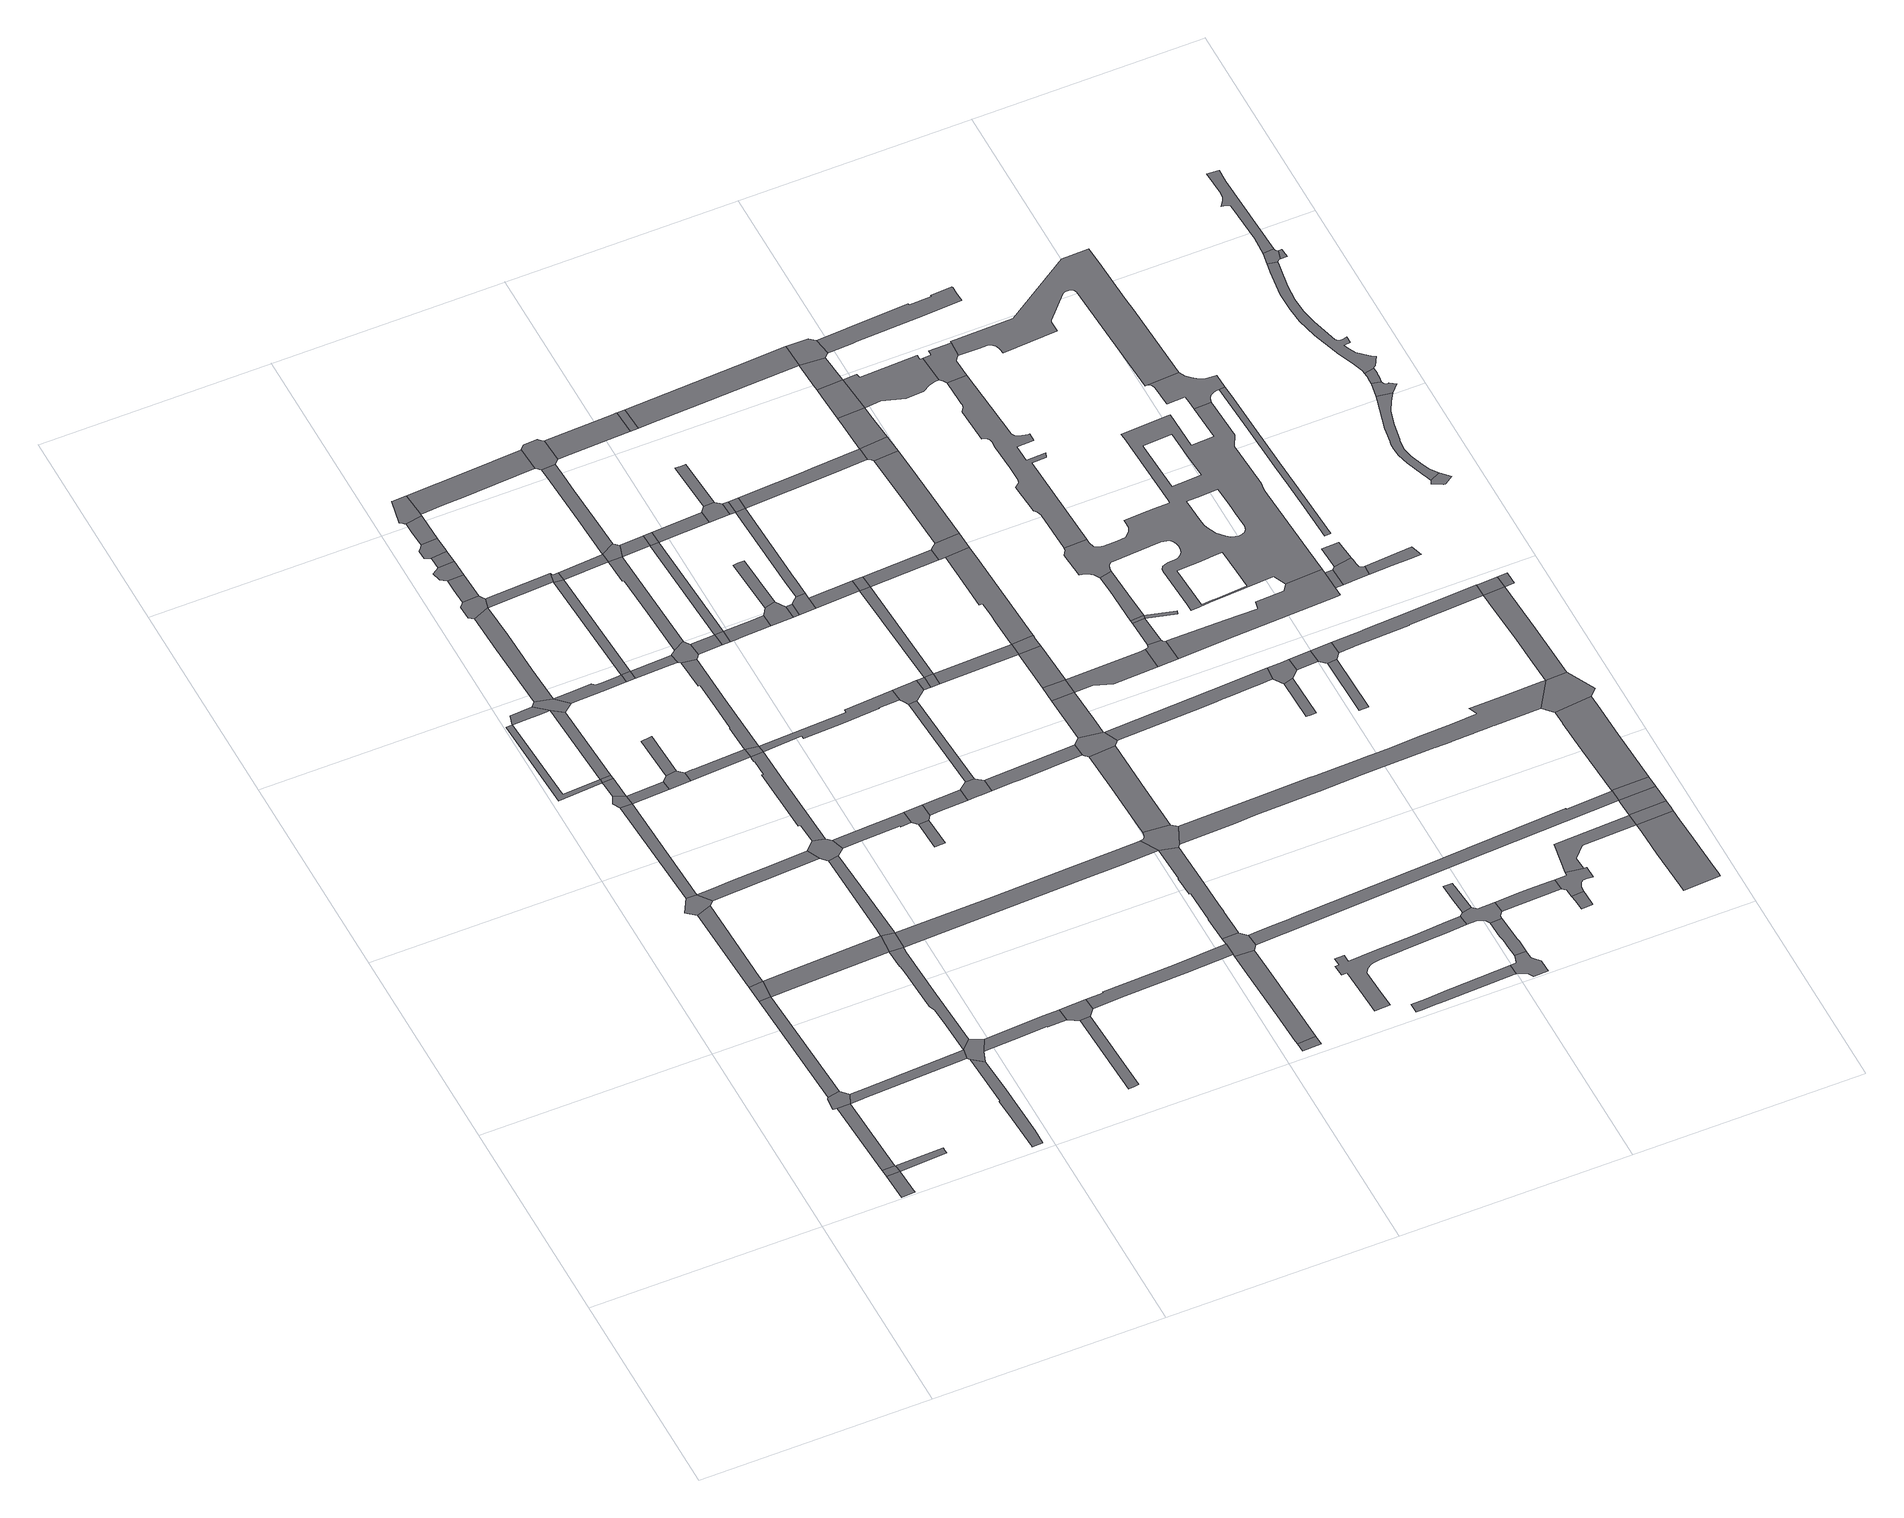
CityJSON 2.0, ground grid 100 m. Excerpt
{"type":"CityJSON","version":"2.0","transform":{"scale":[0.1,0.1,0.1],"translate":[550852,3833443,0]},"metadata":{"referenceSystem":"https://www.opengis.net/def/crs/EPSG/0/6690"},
"CityObjects":{
"road1":{"type":"Road","attributes":{"RoadStructureAttribute.sectionType":"1"},"geometry":[{"type":"MultiSurface","lod":"1","boundaries":[[[0,1,2,3,4,5]]]}]},
"road2":{"type":"Road","geometry":[{"type":"MultiSurface","lod":"1","boundaries":[[[6,7,8,3,2]]]}]},
"road3":{"type":"Road","attributes":{"RoadStructureAttribute.sectionType":"1"},"geometry":[{"type":"MultiSurface","lod":"1","boundaries":[[[9,8,7,10]]]}]},
"road4":{"type":"Road","geometry":[{"type":"MultiSurface","lod":"1","boundaries":[[[11,12,13,14,15,16,9,10,17]]]}]},
"road5":{"type":"Road","geometry":[{"type":"MultiSurface","lod":"1","boundaries":[[[18,19,20,6,2]]]}]},
"road6":{"type":"Road","attributes":{"RoadStructureAttribute.sectionType":"1"},"geometry":[{"type":"MultiSurface","lod":"1","boundaries":[[[21,22,23,13,12]]]}]},
"road7":{"type":"Road","geometry":[{"type":"MultiSurface","lod":"1","boundaries":[[[24,25,22,21]]]}]},
"road8":{"type":"Road","attributes":{"RoadStructureAttribute.sectionType":"1"},"geometry":[{"type":"MultiSurface","lod":"1","boundaries":[[[26,27,28,29,25,24]]]}]},
"road9":{"type":"Road","geometry":[{"type":"MultiSurface","lod":"1","boundaries":[[[30,31,28,27,32,33,34,35]]]}]},
"road10":{"type":"Road","attributes":{"RoadStructureAttribute.sectionType":"1"},"geometry":[{"type":"MultiSurface","lod":"1","boundaries":[[[36,37,17,10,38,39,40,41]]]}]},
"road11":{"type":"Road","attributes":{"RoadStructureAttribute.sectionType":"1"},"geometry":[{"type":"MultiSurface","lod":"1","boundaries":[[[42,30,35,43]]]}]},
"road12":{"type":"Road","attributes":{"RoadStructureAttribute.sectionType":"1"},"geometry":[{"type":"MultiSurface","lod":"1","boundaries":[[[44,45,46,47,48,49,50]]]}]},
"road13":{"type":"Road","geometry":[{"type":"MultiSurface","lod":"1","boundaries":[[[51,52,53,42,43,54]]]}]},
"road14":{"type":"Road","attributes":{"RoadStructureAttribute.sectionType":"1"},"geometry":[{"type":"MultiSurface","lod":"1","boundaries":[[[55,56,24,21,57,58,59,60]]]}]},
"road15":{"type":"Road","attributes":{"RoadStructureAttribute.sectionType":"1"},"geometry":[{"type":"MultiSurface","lod":"1","boundaries":[[[61,47,62,51,54]]]}]},
"road16":{"type":"Road","geometry":[{"type":"MultiSurface","lod":"1","boundaries":[[[63,48,47,61]]]}]},
"road17":{"type":"Road","attributes":{"RoadStructureAttribute.sectionType":"1"},"geometry":[{"type":"MultiSurface","lod":"1","boundaries":[[[64,65,50,66,67,68,69,70]]]}]},
"road18":{"type":"Road","attributes":{"RoadStructureAttribute.sectionType":"1"},"geometry":[{"type":"MultiSurface","lod":"1","boundaries":[[[71,72,73,74,75,76,77,78,79,80,81,82,83,84,85]]]}]},
"road19":{"type":"Road","attributes":{"RoadStructureAttribute.sectionType":"1"},"geometry":[{"type":"MultiSurface","lod":"1","boundaries":[[[70,48,63,86]]]}]},
"road20":{"type":"Road","attributes":{"RoadStructureAttribute.sectionType":"1"},"geometry":[{"type":"MultiSurface","lod":"1","boundaries":[[[87,54,43,88]]]}]},
"road21":{"type":"Road","attributes":{"RoadStructureAttribute.sectionType":"1"},"geometry":[{"type":"MultiSurface","lod":"1","boundaries":[[[89,90,91,92,93,35,34,94,95]]]}]},
"road22":{"type":"Road","geometry":[{"type":"MultiSurface","lod":"1","boundaries":[[[96,64,70,86,97,98]]]}]},
"road23":{"type":"Road","geometry":[{"type":"MultiSurface","lod":"1","boundaries":[[[99,36,41,71,85,100,101]]]}]},
"road24":{"type":"Road","attributes":{"RoadStructureAttribute.sectionType":"1"},"geometry":[{"type":"MultiSurface","lod":"1","boundaries":[[[102,103,104,105,106,96,98]]]}]},
"road25":{"type":"Road","attributes":{"RoadStructureAttribute.sectionType":"1"},"geometry":[{"type":"MultiSurface","lod":"1","boundaries":[[[60,107,108,109,110,111,112,113,114,36,99,115,116,117,118,119,120]]]}]},
"road26":{"type":"Road","geometry":[{"type":"MultiSurface","lod":"1","boundaries":[[[121,122,87,88,123,124]]]}]},
"road27":{"type":"Road","geometry":[{"type":"MultiSurface","lod":"1","boundaries":[[[125,126,127,128,129,130,131,105,104,132]]]}]},
"road28":{"type":"Road","geometry":[{"type":"MultiSurface","lod":"1","boundaries":[[[133,134,122,121]]]}]},
"road29":{"type":"Road","geometry":[{"type":"MultiSurface","lod":"1","boundaries":[[[55,60,120,135]]]}]},
"road30":{"type":"Road","attributes":{"RoadStructureAttribute.sectionType":"1"},"geometry":[{"type":"MultiSurface","lod":"1","boundaries":[[[136,137,138,127,126]]]}]},
"road31":{"type":"Road","attributes":{"RoadStructureAttribute.sectionType":"1"},"geometry":[{"type":"MultiSurface","lod":"1","boundaries":[[[139,140,141,142,143,144,98,97,145,146,147,148]]]}]},
"road32":{"type":"Road","geometry":[{"type":"MultiSurface","lod":"1","boundaries":[[[149,150,151,152,137,136]]]}]},
"road33":{"type":"Road","attributes":{"RoadStructureAttribute.sectionType":"1"},"geometry":[{"type":"MultiSurface","lod":"1","boundaries":[[[153,154,155,150,149]]]}]},
"road34":{"type":"Road","geometry":[{"type":"MultiSurface","lod":"1","boundaries":[[[156,157,158,159,160,161,162,163,154,153]]]}]},
"road35":{"type":"Road","attributes":{"RoadStructureAttribute.sectionType":"1"},"geometry":[{"type":"MultiSurface","lod":"1","boundaries":[[[164,165,101,100,166,167,168,169]]]}]},
"road36":{"type":"Road","attributes":{"RoadStructureAttribute.sectionType":"1"},"geometry":[{"type":"MultiSurface","lod":"1","boundaries":[[[170,171,172,173,174,55,135]]]}]},
"road37":{"type":"Road","attributes":{"RoadStructureAttribute.sectionType":"1"},"geometry":[{"type":"MultiSurface","lod":"1","boundaries":[[[175,176,177,178,159,158]]]}]},
"road38":{"type":"Road","geometry":[{"type":"MultiSurface","lod":"1","boundaries":[[[179,180,181,182,183,184,177,176,185,186]]]}]},
"road39":{"type":"Road","attributes":{"RoadStructureAttribute.sectionType":"1"},"geometry":[{"type":"MultiSurface","lod":"1","boundaries":[[[187,188,189,124,123,190]]]}]},
"road40":{"type":"Road","geometry":[{"type":"MultiSurface","lod":"1","boundaries":[[[191,89,95,173,172,192,193,194]]]}]},
"road41":{"type":"Road","attributes":{"RoadStructureAttribute.sectionType":"1"},"geometry":[{"type":"MultiSurface","lod":"1","boundaries":[[[195,132,104,196]]]}]},
"road42":{"type":"Road","geometry":[{"type":"MultiSurface","lod":"1","boundaries":[[[197,148,147,198]]]}]},
"road43":{"type":"Road","attributes":{"RoadStructureAttribute.sectionType":"1"},"geometry":[{"type":"MultiSurface","lod":"1","boundaries":[[[199,200,190,201,202,203,204,205,206,207,191,194]]]}]},
"road44":{"type":"Road","attributes":{"RoadStructureAttribute.sectionType":"1"},"geometry":[{"type":"MultiSurface","lod":"1","boundaries":[[[208,148,197,209]]]}]},
"road45":{"type":"Road","attributes":{"RoadStructureAttribute.sectionType":"1"},"geometry":[{"type":"MultiSurface","lod":"1","boundaries":[[[210,211,212,213,214,215]]]}]},
"road46":{"type":"Road","geometry":[{"type":"MultiSurface","lod":"1","boundaries":[[[187,190,200,216]]]}]},
"road47":{"type":"Road","attributes":{"RoadStructureAttribute.sectionType":"1"},"geometry":[{"type":"MultiSurface","lod":"1","boundaries":[[[217,197,198,218,219,220]]]}]},
"road48":{"type":"Road","geometry":[{"type":"MultiSurface","lod":"1","boundaries":[[[221,222,164,169,223,224,215,214,225]]]}]},
"road49":{"type":"Road","geometry":[{"type":"MultiSurface","lod":"1","boundaries":[[[226,195,196,208,209,227]]]}]},
"road50":{"type":"Road","attributes":{"RoadStructureAttribute.sectionType":"1"},"geometry":[{"type":"MultiSurface","lod":"1","boundaries":[[[228,229,230,193,192,231,232,233,234]]]}]},
"road51":{"type":"Road","attributes":{"RoadStructureAttribute.sectionType":"1"},"geometry":[{"type":"MultiSurface","lod":"1","boundaries":[[[235,236,237,238,239,240,187,216,241,242]]]}]},
"road52":{"type":"Road","attributes":{"RoadStructureAttribute.sectionType":"1"},"geometry":[{"type":"MultiSurface","lod":"1","boundaries":[[[243,244,245,246,179,186,247,248,249,250,251]]]}]},
"road53":{"type":"Road","geometry":[{"type":"MultiSurface","lod":"1","boundaries":[[[252,253,254,217,220,235,242,255,256,257,258]]]}]},
"road54":{"type":"Road","attributes":{"RoadStructureAttribute.sectionType":"1"},"geometry":[{"type":"MultiSurface","lod":"1","boundaries":[[[259,227,209,260]]]}]},
"road55":{"type":"Road","attributes":{"RoadStructureAttribute.sectionType":"1"},"geometry":[{"type":"MultiSurface","lod":"1","boundaries":[[[260,261,262,263,264,254,253,265,266,267]]]}]},
"road56":{"type":"Road","geometry":[{"type":"MultiSurface","lod":"1","boundaries":[[[268,269,270,271]]]}]},
"road57":{"type":"Road","attributes":{"RoadStructureAttribute.sectionType":"1"},"geometry":[{"type":"MultiSurface","lod":"1","boundaries":[[[272,273,258,257,274]]]}]},
"road58":{"type":"Road","geometry":[{"type":"MultiSurface","lod":"1","boundaries":[[[275,276,228,234,271,270,277]]]}]},
"road59":{"type":"Road","geometry":[{"type":"MultiSurface","lod":"1","boundaries":[[[278,259,260,267,279]]]}]},
"road60":{"type":"Road","attributes":{"RoadStructureAttribute.sectionType":"1"},"geometry":[{"type":"MultiSurface","lod":"1","boundaries":[[[280,281,282,283,284,135,120,285,286,287]]]}]},
"road61":{"type":"Road","geometry":[{"type":"MultiSurface","lod":"1","boundaries":[[[288,272,274,289]]]}]},
"road62":{"type":"Road","attributes":{"RoadStructureAttribute.sectionType":"1"},"geometry":[{"type":"MultiSurface","lod":"1","boundaries":[[[290,291,292,293,216,200,294,295,296,297,298,299,300,301]]]}]},
"road63":{"type":"Road","attributes":{"RoadStructureAttribute.sectionType":"1"},"geometry":[{"type":"MultiSurface","lod":"1","boundaries":[[[302,303,304,305,306,307,308,259,278]]]}]},
"road64":{"type":"Road","attributes":{"RoadStructureAttribute.sectionType":"1"},"geometry":[{"type":"MultiSurface","lod":"1","boundaries":[[[309,279,267,310,311]]]}]},
"road65":{"type":"Road","attributes":{"RoadStructureAttribute.sectionType":"1"},"geometry":[{"type":"MultiSurface","lod":"1","boundaries":[[[312,275,277,313,314]]]}]},
"road66":{"type":"Road","attributes":{"RoadStructureAttribute.sectionType":"1"},"geometry":[{"type":"MultiSurface","lod":"1","boundaries":[[[315,311,272,288]]]}]},
"road67":{"type":"Road","attributes":{"RoadStructureAttribute.sectionType":"1"},"geometry":[{"type":"MultiSurface","lod":"1","boundaries":[[[316,317,318,319,221,225,320,321,322]]]}]},
"road68":{"type":"Road","attributes":{"RoadStructureAttribute.sectionType":"1"},"geometry":[{"type":"MultiSurface","lod":"1","boundaries":[[[323,324,325,326,288,289,327,328,329,330]]]}]},
"road69":{"type":"Road","geometry":[{"type":"MultiSurface","lod":"1","boundaries":[[[331,332,333,334,243,251,335,306,305,336,337,338]]]}]},
"road70":{"type":"Road","geometry":[{"type":"MultiSurface","lod":"1","boundaries":[[[339,309,311,315]]]}]},
"road71":{"type":"Road","geometry":[{"type":"MultiSurface","lod":"1","boundaries":[[[340,341,342,312,314,343,344,345,346,347,348]]]}]},
"road72":{"type":"Road","geometry":[{"type":"MultiSurface","lod":"1","boundaries":[[[349,350,351,352,323,330,353,354]]]}]},
"road73":{"type":"Road","attributes":{"RoadStructureAttribute.sectionType":"1"},"geometry":[{"type":"MultiSurface","lod":"1","boundaries":[[[355,356,339,315,357]]]}]},
"road74":{"type":"Road","geometry":[{"type":"MultiSurface","lod":"1","boundaries":[[[358,359,360,361]]]}]},
"road75":{"type":"Road","attributes":{"RoadStructureAttribute.sectionType":"1"},"geometry":[{"type":"MultiSurface","lod":"1","boundaries":[[[362,363,340,348]]]}]},
"road76":{"type":"Road","attributes":{"RoadStructureAttribute.sectionType":"1"},"geometry":[{"type":"MultiSurface","lod":"1","boundaries":[[[364,365,366,350,349]]]}]},
"road77":{"type":"Road","attributes":{"RoadStructureAttribute.sectionType":"1"},"geometry":[{"type":"MultiSurface","lod":"1","boundaries":[[[367,354,353,368]]]}]},
"road78":{"type":"Road","attributes":{"RoadStructureAttribute.sectionType":"1"},"geometry":[{"type":"MultiSurface","lod":"1","boundaries":[[[369,370,371,338,337,372,373,374]]]}]},
"road79":{"type":"Road","attributes":{"RoadStructureAttribute.sectionType":"1"},"geometry":[{"type":"MultiSurface","lod":"1","boundaries":[[[375,376,377,378,359,358,379,380,381]]]}]},
"road80":{"type":"Road","geometry":[{"type":"MultiSurface","lod":"1","boundaries":[[[382,383,384,290,301,385,363,362,386,387,388]]]}]},
"road81":{"type":"Road","geometry":[{"type":"MultiSurface","lod":"1","boundaries":[[[389,390,391,392,367,368,393,394]]]}]},
"road82":{"type":"Road","attributes":{"RoadStructureAttribute.sectionType":"1"},"geometry":[{"type":"MultiSurface","lod":"1","boundaries":[[[395,396,382,388,397]]]}]},
"road83":{"type":"Road","geometry":[{"type":"MultiSurface","lod":"1","boundaries":[[[398,399,316,322,375,381,400,401]]]}]},
"road84":{"type":"Road","geometry":[{"type":"MultiSurface","lod":"1","boundaries":[[[402,403,355,357,404,405]]]}]},
"road85":{"type":"Road","attributes":{"RoadStructureAttribute.sectionType":"1"},"geometry":[{"type":"MultiSurface","lod":"1","boundaries":[[[406,407,408,409,410,391,390]]]}]},
"road86":{"type":"Road","attributes":{"RoadStructureAttribute.sectionType":"1"},"geometry":[{"type":"MultiSurface","lod":"1","boundaries":[[[411,346,345,412,413,414]]]}]},
"road87":{"type":"Road","geometry":[{"type":"MultiSurface","lod":"1","boundaries":[[[415,395,397,416]]]}]},
"road88":{"type":"Road","attributes":{"RoadStructureAttribute.sectionType":"1"},"geometry":[{"type":"MultiSurface","lod":"1","boundaries":[[[417,418,419,420,403,402]]]}]},
"road89":{"type":"Road","attributes":{"RoadStructureAttribute.sectionType":"1"},"geometry":[{"type":"MultiSurface","lod":"1","boundaries":[[[421,422,394,393,423,424]]]}]},
"road90":{"type":"Road","attributes":{"RoadStructureAttribute.sectionType":"1"},"geometry":[{"type":"MultiSurface","lod":"1","boundaries":[[[425,405,404,409]]]}]},
"road91":{"type":"Road","attributes":{"RoadStructureAttribute.sectionType":"1"},"geometry":[{"type":"MultiSurface","lod":"1","boundaries":[[[287,426,427,428,429,430,431,399,398,432,433,434,435,436,437]]]}]},
"road92":{"type":"Road","geometry":[{"type":"MultiSurface","lod":"1","boundaries":[[[438,369,374,439]]]}]},
"road93":{"type":"Road","geometry":[{"type":"MultiSurface","lod":"1","boundaries":[[[440,425,409,408]]]}]},
"road94":{"type":"Road","attributes":{"RoadStructureAttribute.sectionType":"1"},"geometry":[{"type":"MultiSurface","lod":"1","boundaries":[[[441,424,395,415]]]}]},
"road95":{"type":"Road","geometry":[{"type":"MultiSurface","lod":"1","boundaries":[[[442,443,444,445,446,447,448,280,287,437,449,450,451]]]}]},
"road96":{"type":"Road","geometry":[{"type":"MultiSurface","lod":"1","boundaries":[[[452,453,421,424,441]]]}]},
"road97":{"type":"Road","attributes":{"RoadStructureAttribute.sectionType":"1"},"geometry":[{"type":"MultiSurface","lod":"1","boundaries":[[[454,415,416,455]]]}]},
"road98":{"type":"Road","attributes":{"RoadStructureAttribute.sectionType":"1"},"geometry":[{"type":"MultiSurface","lod":"1","boundaries":[[[456,457,458,459,460,461,442,451]]]}]},
"road99":{"type":"Road","geometry":[{"type":"MultiSurface","lod":"1","boundaries":[[[462,463,411,414,464,465,458,457,466,467,468,469,470]]]}]},
"road100":{"type":"Road","attributes":{"RoadStructureAttribute.sectionType":"1"},"geometry":[{"type":"MultiSurface","lod":"1","boundaries":[[[471,472,473,474,475,476,462,470]]]}]},
"road101":{"type":"Road","attributes":{"RoadStructureAttribute.sectionType":"1"},"geometry":[{"type":"MultiSurface","lod":"1","boundaries":[[[477,452,441,478]]]}]},
"road102":{"type":"Road","geometry":[{"type":"MultiSurface","lod":"1","boundaries":[[[479,480,476,475]]]}]},
"road103":{"type":"Road","attributes":{"RoadStructureAttribute.sectionType":"1"},"geometry":[{"type":"MultiSurface","lod":"1","boundaries":[[[481,482,483,484,440,408,485,486]]]}]},
"road104":{"type":"Road","attributes":{"RoadStructureAttribute.sectionType":"1"},"geometry":[{"type":"MultiSurface","lod":"1","boundaries":[[[487,488,455,480,479]]]}]},
"road105":{"type":"Road","attributes":{"RoadStructureAttribute.sectionType":"1"},"geometry":[{"type":"MultiSurface","lod":"1","boundaries":[[[489,490,491,492,493,494,495,496,497,498,499,500,501,502,503,504,505,506,507,508,509,510,511,512]]]}]},
"road106":{"type":"Road","attributes":{"RoadStructureAttribute.sectionType":"1"},"geometry":[{"type":"MultiSurface","lod":"1","boundaries":[[[513,514,515,438,439,516,517,518,519]]]}]},
"road107":{"type":"Road","geometry":[{"type":"MultiSurface","lod":"1","boundaries":[[[520,521,454,455,488]]]}]},
"road108":{"type":"Road","attributes":{"RoadStructureAttribute.sectionType":"1"},"geometry":[{"type":"MultiSurface","lod":"1","boundaries":[[[522,523,524,525,526,527,528,529,530,531,532,533,534]]]}]},
"road109":{"type":"Road","attributes":{"RoadStructureAttribute.sectionType":"1"},"geometry":[{"type":"MultiSurface","lod":"1","boundaries":[[[535,536,537,538,539,540,541,542,543,544,454,521]]]}]},
"road110":{"type":"Road","geometry":[{"type":"MultiSurface","lod":"1","boundaries":[[[545,546,547,477,478,538,537]]]}]},
"road111":{"type":"Road","attributes":{"RoadStructureAttribute.sectionType":"1"},"geometry":[{"type":"MultiSurface","lod":"1","boundaries":[[[548,549,550,479,475,551,552,553]]]}]},
"road112":{"type":"Road","attributes":{"RoadStructureAttribute.sectionType":"1"},"geometry":[{"type":"MultiSurface","lod":"1","boundaries":[[[554,555,556,557,558,559,560,546,545]]]}]},
"road113":{"type":"Road","attributes":{"RoadStructureAttribute.sectionType":"1"},"geometry":[{"type":"MultiSurface","lod":"1","boundaries":[[[561,562,563,469,468,564,565,566,567,568,569,570]]]}]},
"road114":{"type":"Road","geometry":[{"type":"MultiSurface","lod":"1","boundaries":[[[571,572,481,486,573,557,556]]]}]},
"road115":{"type":"Road","attributes":{"RoadStructureAttribute.sectionType":"1"},"geometry":[{"type":"MultiSurface","lod":"1","boundaries":[[[574,575,576,577,578,481,572]]]}]},
"road116":{"type":"Road","geometry":[{"type":"MultiSurface","lod":"1","boundaries":[[[579,580,581,582,583,584,585,586,522,534,587,588,589,590,591]]]}]},
"road117":{"type":"Road","geometry":[{"type":"MultiSurface","lod":"1","boundaries":[[[592,593,594,576,575,595]]]}]},
"road118":{"type":"Road","geometry":[{"type":"MultiSurface","lod":"1","boundaries":[[[596,597,598,599,600,601]]]}]},
"road119":{"type":"Road","geometry":[{"type":"MultiSurface","lod":"1","boundaries":[[[602,603,604,605,606,548,553,607,608]]]}]},
"road120":{"type":"Road","attributes":{"RoadStructureAttribute.sectionType":"1"},"geometry":[{"type":"MultiSurface","lod":"1","boundaries":[[[519,609,593,592,610,611]]]}]},
"road121":{"type":"Road","geometry":[{"type":"MultiSurface","lod":"1","boundaries":[[[612,601,600,512,511,613,614,615,616,617,618,619,620]]]}]},
"road122":{"type":"Road","attributes":{"RoadStructureAttribute.sectionType":"1"},"geometry":[{"type":"MultiSurface","lod":"1","boundaries":[[[621,622,623,624,617,616,625,626,627,628,583,582]]]}]},
"road123":{"type":"Road","attributes":{"RoadStructureAttribute.sectionType":"1"},"geometry":[{"type":"MultiSurface","lod":"1","boundaries":[[[629,630,631,632,633,634,635,636,637,401,400,638,639,640]]]}]},
"road124":{"type":"Road","attributes":{"RoadStructureAttribute.sectionType":"1"},"geometry":[{"type":"MultiSurface","lod":"1","boundaries":[[[641,642,605,604]]]}]},
"road125":{"type":"Road","geometry":[{"type":"MultiSurface","lod":"1","boundaries":[[[513,519,611,643,644,645,646,647]]]}]},
"road126":{"type":"Road","geometry":[{"type":"MultiSurface","lod":"1","boundaries":[[[648,649,642,641]]]}]},
"road127":{"type":"Road","geometry":[{"type":"MultiSurface","lod":"1","boundaries":[[[650,651,652,653,649,648]]]}]},
"road128":{"type":"Road","geometry":[{"type":"MultiSurface","lod":"1","boundaries":[[[654,655,648,641]]]}]},
"road129":{"type":"Road","attributes":{"RoadStructureAttribute.sectionType":"1"},"geometry":[{"type":"MultiSurface","lod":"1","boundaries":[[[656,657,658,659,595,575,660,661,662,663,664,665,666,667]]]}]},
"road130":{"type":"Road","attributes":{"RoadStructureAttribute.sectionType":"1"},"geometry":[{"type":"MultiSurface","lod":"1","boundaries":[[[668,669,670,671,672,673,674,675,676,677,678,679,680,681,682,683,684,685,686,687,450,449,688,689,690,691,692,693,694,695,696,697,698,699,700,701,702,703,704,705,706,707,708,709]]]}]},
"road131":{"type":"Road","attributes":{"RoadStructureAttribute.sectionType":"1"},"geometry":[{"type":"MultiSurface","lod":"1","boundaries":[[[710,711,712,620,619,713,714]]]}]},
"road132":{"type":"Road","attributes":{"RoadStructureAttribute.sectionType":"1"},"geometry":[{"type":"MultiSurface","lod":"1","boundaries":[[[715,716,717,718,719]]]}]},
"road133":{"type":"Road","geometry":[{"type":"MultiSurface","lod":"1","boundaries":[[[720,721,722,723,724,725,726,727,728,729,730,731,732,733,734,735,736,737,738,739,740,741,742,743,744,745,746,747,748,749,750,751,752]]]}]},
"road134":{"type":"Road","geometry":[{"type":"MultiSurface","lod":"1","boundaries":[[[753,754,561,570,719,718,755]]]}]},
"road135":{"type":"Road","geometry":[{"type":"MultiSurface","lod":"1","boundaries":[[[756,757,758,759,760,761]]]}]},
"road136":{"type":"Road","attributes":{"RoadStructureAttribute.sectionType":"1"},"geometry":[{"type":"MultiSurface","lod":"1","boundaries":[[[762,763,764,765,766,767,768,769,770,771,772,773,774,775,776,777,778,779,780,645,644]]]}]},
"road137":{"type":"Road","attributes":{"RoadStructureAttribute.sectionType":"1"},"geometry":[{"type":"MultiSurface","lod":"1","boundaries":[[[781,753,755,782]]]}]},
"road138":{"type":"Road","geometry":[{"type":"MultiSurface","lod":"1","boundaries":[[[783,784,785,667,666,786,733,732,787,788,789]]]}]},
"road139":{"type":"Road","attributes":{"RoadStructureAttribute.sectionType":"1"},"geometry":[{"type":"MultiSurface","lod":"1","boundaries":[[[790,791,792,793,794,795,796,797,798,608,607,799,800,801,802,803]]]}]},
"road140":{"type":"Road","geometry":[{"type":"MultiSurface","lod":"1","boundaries":[[[804,805,714,713,806,761,760,807,808,809,810,811,812,813]]]}]},
"road141":{"type":"Road","attributes":{"RoadStructureAttribute.sectionType":"1"},"geometry":[{"type":"MultiSurface","lod":"1","boundaries":[[[814,815,816,817]]]}]},
"road142":{"type":"Road","geometry":[{"type":"MultiSurface","lod":"1","boundaries":[[[818,781,782,817,816,819]]]}]},
"road143":{"type":"Road","geometry":[{"type":"MultiSurface","lod":"1","boundaries":[[[820,821,822,823,824,825,826,827,828,829,830,831,832,833,834,835,836,837,838,839,840,841,842,843,752,751,844,845,846,847,848,849,652,651,850,851,852,853,854,855,856,857,858,859,860,861,862,863,864,865,866,867,868,869,870,871,872,873,791,790,874,875,876,877,878,879],[880,881,882,883,884,885,886,887],[888,889,890,891,892,893,894,895,896,897,898,899,900,901,902,903,904,905,906,907],[908,909,910,911,912,913,914,915,916,917,918]]]}]},
"road144":{"type":"Road","attributes":{"RoadStructureAttribute.sectionType":"1"},"geometry":[{"type":"MultiSurface","lod":"1","boundaries":[[[919,920,921,922,923,804,813]]]}]},
"road145":{"type":"Road","geometry":[{"type":"MultiSurface","lod":"1","boundaries":[[[924,803,802,925]]]}]},
"road146":{"type":"Road","attributes":{"RoadStructureAttribute.sectionType":"1"},"geometry":[{"type":"MultiSurface","lod":"1","boundaries":[[[926,927,928,929,930,931,932,783,789,933,934,935,936,937,938,939,940,941,942,943,944,945,946,947,948,949,950,951]]]}]},
"road147":{"type":"Road","attributes":{"RoadStructureAttribute.sectionType":"1"},"geometry":[{"type":"MultiSurface","lod":"1","boundaries":[[[952,953,954,955,956,957,958,959,960,961,962]]]}]},
"road148":{"type":"Road","attributes":{"RoadStructureAttribute.sectionType":"1"},"geometry":[{"type":"MultiSurface","lod":"1","boundaries":[[[963,964,965,966,818,819,967,968,969,970,971,972]]]}]},
"road149":{"type":"Road","geometry":[{"type":"MultiSurface","lod":"1","boundaries":[[[973,974,975,976,977,978,979,924,925,980,981,982]]]}]},
"road150":{"type":"Road","attributes":{"RoadStructureAttribute.sectionType":"1"},"geometry":[{"type":"MultiSurface","lod":"1","boundaries":[[[983,984,985,986,957,956]]]}]},
"road151":{"type":"Road","geometry":[{"type":"MultiSurface","lod":"1","boundaries":[[[987,988,989,978,977]]]}]},
"road152":{"type":"Road","attributes":{"RoadStructureAttribute.sectionType":"1"},"geometry":[{"type":"MultiSurface","lod":"1","boundaries":[[[990,991,640,992,993,985,984]]]}]},
"road153":{"type":"Road","geometry":[{"type":"MultiSurface","lod":"1","boundaries":[[[994,995,629,640,991]]]}]},
"road154":{"type":"Road","attributes":{"RoadStructureAttribute.sectionType":"1"},"geometry":[{"type":"MultiSurface","lod":"1","boundaries":[[[996,997,998,999,1000,1001,1002,1003,995,994]]]}]},
"road155":{"type":"Road","attributes":{"RoadStructureAttribute.sectionType":"1"},"geometry":[{"type":"MultiSurface","lod":"1","boundaries":[[[1004,1005,1006,1007,982,981]]]}]},
"road156":{"type":"Road","geometry":[{"type":"MultiSurface","lod":"1","boundaries":[[[1008,1009,1010,1011,1012,951,950,1013,1014,1015,1016,1017,1018,1019,1020,823,822,1021,1022,1023,1024,1025,1026,1027,1028]]]}]},
"road157":{"type":"Road","geometry":[{"type":"MultiSurface","lod":"1","boundaries":[[[1029,1030,1031,1032,1033,1034,1035,1036,1037,1038,1039,1040,1028,1027]]]}]},
"road158":{"type":"Road","geometry":[{"type":"MultiSurface","lod":"1","boundaries":[[[1041,1042,668,709,1043,1044,999,998,1045,1046,1047]]]}]},
"road159":{"type":"Road","attributes":{"RoadStructureAttribute.sectionType":"1"},"geometry":[{"type":"MultiSurface","lod":"1","boundaries":[[[1048,1049,1050,1051,972,1052,1053,1054,1055,668,1042]]]}]},
"road160":{"type":"Road","geometry":[{"type":"MultiSurface","lod":"1","boundaries":[[[1056,1057,963,972,1051]]]}]},
"road161":{"type":"Road","attributes":{"RoadStructureAttribute.sectionType":"1"},"geometry":[{"type":"MultiSurface","lod":"1","boundaries":[[[1058,1056,1051,1059]]]}]},
"road162":{"type":"Road","geometry":[{"type":"MultiSurface","lod":"1","boundaries":[[[1060,1061,1062,1063,1064,1065]]]}]},
"road163":{"type":"Road","attributes":{"RoadStructureAttribute.sectionType":"1"},"geometry":[{"type":"MultiSurface","lod":"1","boundaries":[[[1066,1067,1068,1069,1070,1071,1072,1073,1074,1075,1061,1060,1076,1077,1078,1079,1080,1081,1082,1083,1084,1085]]]}]},
"road164":{"type":"Road","geometry":[{"type":"MultiSurface","lod":"1","boundaries":[[[1086,1087,1066,1085,1088,1089,1090,1091,1092,1093]]]}]},
"road165":{"type":"Road","attributes":{"RoadStructureAttribute.sectionType":"1"},"geometry":[{"type":"MultiSurface","lod":"1","boundaries":[[[1094,1095,1096,1097,1098,1099,1100,1101,1102,1103,1086,1093]]]}]},
"road166":{"type":"Road","attributes":{"RoadStructureAttribute.sectionType":"1"},"geometry":[{"type":"MultiSurface","lod":"1","boundaries":[[[1104,1105,1106,1107,1108,1109,1110,1111,1112,1100,1099,1113,1114,1115,1116,1117,1118,1119,1120,1121,1122,1123,1124,1125,1126,1127,1128,1129,1130,1131,1132]]]}]},
"road167":{"type":"Road","geometry":[{"type":"MultiSurface","lod":"1","boundaries":[[[1133,1134,1135,1104,1132,1136,1137,1138]]]}]},
"road168":{"type":"Road","geometry":[{"type":"MultiSurface","lod":"1","boundaries":[[[1139,1140,1138,1137]]]}]},
"road169":{"type":"Road","attributes":{"RoadStructureAttribute.sectionType":"1"},"geometry":[{"type":"MultiSurface","lod":"1","boundaries":[[[1141,1142,1143,1144,1145,1146,1147,1148,1149,1135,1134,1150,1151]]]}]}
},
"vertices":[
[402,10,0],[396,130,0],[396,132,0],[338,130,0],[344,5,0],[403,10,0],
[392,167,0],[390,167,0],[336,165,0],
[318,535,0],[372,534,0],
[388,584,0],[363,612,0],[311,602,0],[305,596,0],[300,544,0],[301,535,0],[391,580,0],
[600,142,0],[600,157,0],[600,172,0],
[333,1172,0],[283,1171,0],[283,1170,0],
[339,1260,0],[278,1253,0],
[338,1287,0],[325,1704,0],[259,1680,0],[277,1286,0],
[257,1780,0],[221,1714,0],[330,1709,0],[333,1712,0],[345,1724,0],[302,1780,0],
[891,603,0],[466,583,0],[433,539,0],[466,541,0],[697,549,0],[882,557,0],
[229,2318,0],[279,2316,0],
[9,2888,0],[9,2887,0],[30,2453,0],[222,2465,0],[222,2485,0],[57,2478,0],[36,2888,0],
[228,2383,0],[213,2354,0],[211,2350,0],[276,2363,0],
[856,1281,0],[459,1265,0],[335,1172,0],[460,1176,0],[613,1182,0],[850,1191,0],
[270,2468,0],[223,2455,0],
[269,2488,0],
[146,2941,0],[49,2936,0],[42,2888,0],[106,2891,0],[152,2893,0],[190,2895,0],[201,2894,0],
[893,546,0],[896,482,0],[901,387,0],[905,300,0],[901,300,0],[907,196,0],[915,32,0],[915,30,0],[959,31,0],[961,106,0],[960,118,0],[956,211,0],[949,364,0],[942,483,0],[940,511,0],
[249,2860,0],
[438,2370,0],[441,2324,0],
[788,1805,0],[640,1797,0],[454,1788,0],[375,1783,0],[307,1780,0],[455,1730,0],[814,1749,0],
[164,2962,0],[290,2893,0],[238,2945,0],
[931,644,0],[958,562,0],[986,620,0],
[229,3120,0],[220,3323,0],[212,3485,0],[140,3453,0],[149,3273,0],
[853,1103,0],[856,1103,0],[858,1061,0],[863,958,0],[867,871,0],[867,865,0],[879,840,0],[885,747,0],[919,915,0],[908,1159,0],[908,1171,0],[908,1180,0],[909,1184,0],[910,1187,0],
[508,2400,0],[461,2392,0],[536,2329,0],[533,2378,0],
[212,3548,0],[207,3555,0],[136,3551,0],[132,3546,0],[128,3542,0],[118,3532,0],[122,3470,0],[224,3532,0],
[499,2605,0],[451,2597,0],
[911,1270,0],
[200,3680,0],[131,3679,0],[133,3627,0],
[529,2946,0],[520,2946,0],[443,2941,0],[417,2941,0],[404,2953,0],[306,2948,0],[334,2895,0],[443,2899,0],[532,2904,0],[530,2946,0],
[197,3760,0],[127,3757,0],[97,3736,0],[105,3696,0],
[194,3821,0],[124,3813,0],[125,3805,0],
[193,3838,0],[191,3876,0],[190,3896,0],[120,3893,0],[110,3879,0],[98,3864,0],[99,3824,0],[116,3817,0],
[1316,635,0],[1244,632,0],[1126,571,0],[1236,577,0],[1237,573,0],[1319,576,0],
[910,1276,0],[900,1480,0],[886,1730,0],[840,1721,0],[855,1318,0],
[187,3974,0],[186,4029,0],[113,4017,0],[115,3974,0],
[177,4150,0],[115,4147,0],[112,4147,0],[91,4035,0],[105,4024,0],[109,4020,0],[185,4034,0],[185,4038,0],
[796,2388,0],[576,2379,0],[568,2381,0],[799,2343,0],
[827,1843,0],[917,1758,0],[899,1813,0],[878,1832,0],
[507,3545,0],[500,3500,0],
[568,2948,0],[570,2906,0],
[862,2178,0],[854,2347,0],[799,2337,0],[800,2316,0],[803,2316,0],[807,2239,0],[798,2239,0],[813,1938,0],[823,1937,0],
[500,3496,0],[540,3493,0],
[1383,146,0],[1383,145,0],[1405,147,0],[1428,150,0],[1409,552,0],[1364,549,0],
[852,2381,0],
[749,2956,0],[606,2908,0],[707,2911,0],[756,2913,0],
[1432,640,0],[1330,636,0],[1344,562,0],[1346,560,0],[1434,583,0],
[512,3533,0],[537,3534,0],
[1213,1828,0],[1197,1827,0],[1071,1821,0],[1017,1762,0],[1169,1768,0],[1169,1765,0],[1216,1767,0],
[767,2904,0],[775,2766,0],[782,2766,0],[789,2641,0],[794,2515,0],[790,2512,0],[839,2656,0],[829,2894,0],
[682,4179,0],[431,4162,0],[315,4156,0],[186,4150,0],[197,4039,0],[280,4045,0],[383,4050,0],[432,4053,0],[689,4068,0],
[823,3000,0],[821,3003,0],[772,2973,0],[838,2905,0],[838,2906,0],[846,2916,0],[840,2977,0],
[733,3547,0],[737,3502,0],
[738,3497,0],[743,3389,0],[750,3388,0],[760,3196,0],[805,3314,0],[797,3495,0],[796,3503,0],
[1244,1612,0],[1289,1615,0],[1282,1747,0],[1237,1745,0],
[947,2982,0],[946,2982,0],[950,2921,0],
[1293,1832,0],[1227,1829,0],[1296,1771,0],
[792,3582,0],[813,3562,0],
[1977,1300,0],[1961,1299,0],[1714,1292,0],[1679,1292,0],[1335,1281,0],[1678,1213,0],[1859,1218,0],[2021,1225,0],
[985,2984,0],[986,2922,0],
[1445,2425,0],[1234,2411,0],[1235,2397,0],[1167,2394,0],[1026,2358,0],[1027,2342,0],[1169,2349,0],[1197,2351,0],[1359,2361,0],[1358,2364,0],[1444,2368,0],[1449,2368,0],
[784,3732,0],[776,3899,0],[772,3980,0],[769,4052,0],[709,4049,0],[713,3980,0],[724,3751,0],
[916,3568,0],[918,3509,0],[919,3509,0],
[1460,1840,0],[1343,1773,0],[1463,1779,0],
[957,3512,0],
[2047,670,0],[1820,658,0],[1507,647,0],[1507,643,0],[1578,590,0],[1844,600,0],[2049,609,0],
[1160,2991,0],[1157,2991,0],[1104,2989,0],[1070,2987,0],[1021,2924,0],[1022,2924,0],[1023,2924,0],[1163,2931,0],
[777,4186,0],[761,4201,0],[702,4197,0],[691,4188,0],[693,4064,0],[781,4064,0],[788,4072,0],[782,4182,0],
[954,3570,0],
[1498,1870,0],[1497,1869,0],[1494,1867,0],[1495,1781,0],[1536,1783,0],[1568,1785,0],[1565,1845,0],[1536,1868,0],[1535,1870,0],
[1231,3038,0],[1184,3025,0],[1174,3011,0],[1167,3001,0],[1260,2935,0],[1257,2996,0],
[1176,3584,0],[1104,3579,0],[1179,3523,0],
[2155,84,0],[2075,80,0],[2077,36,0],[2157,40,0],
[1508,2335,0],[1471,2332,0],
[1215,3283,0],[1190,3282,0],[1166,3280,0],
[1285,2997,0],[1288,2936,0],
[1100,4195,0],[1098,4195,0],[1084,4195,0],[843,4075,0],[1013,4082,0],[1105,4086,0],
[2050,599,0],[2055,494,0],[2066,248,0],[2074,98,0],[2147,259,0],[2136,495,0],[2132,595,0],
[1551,2432,0],[1515,2430,0],[1497,2428,0],[1458,2354,0],[1509,2336,0],[1520,2345,0],[1555,2375,0],
[1357,3010,0],[1356,3027,0],[1316,3026,0],[1296,3007,0],[1360,2940,0],[1357,3001,0],
[1585,2433,0],[1564,2433,0],[1586,2376,0],
[2115,704,0],[2046,702,0],[2149,617,0],[2145,675,0],
[1241,3610,0],[1196,3609,0],[1269,3527,0],[1266,3588,0],
[1352,3120,0],[1352,3122,0],[1337,3531,0],[1294,3528,0],[1312,3119,0],
[1963,1865,0],[1660,1789,0],[1693,1790,0],[1966,1804,0],
[1625,2434,0],[1626,2377,0],
[1226,3837,0],[1204,3837,0],[1181,3837,0],[1181,3835,0],
[1550,3010,0],[1361,3001,0],[1547,2949,0],[1553,2949,0],
[1291,3589,0],
[2028,1059,0],[2026,1059,0],[2030,969,0],[2037,969,0],[2042,817,0],[2040,817,0],[2115,705,0],[2111,827,0],[2111,829,0],[2110,873,0],[2106,997,0],[2097,1206,0],
[1135,4196,0],[1140,4087,0],
[1334,3591,0],
[1598,2952,0],
[2005,1338,0],[2005,1335,0],[2004,1325,0],[2001,1318,0],[1998,1312,0],[1993,1306,0],[1986,1302,0],[2106,1219,0],[2142,1308,0],[2118,1328,0],
[1595,3012,0],[1565,3011,0],
[1966,2446,0],[1969,2386,0],
[2110,1537,0],[2101,1793,0],[1987,1784,0],[1995,1594,0],[2003,1377,0],[2005,1344,0],
[1989,1891,0],[1971,1873,0],[1975,1795,0],[1977,1793,0],[2102,1795,0],[2115,1808,0],[2121,1815,0],[2093,1876,0],[2090,1876,0],
[2088,1914,0],[2088,1915,0],[2086,1957,0],[2078,2114,0],[2078,2115,0],[1980,2111,0],
[1896,3027,0],[1899,2966,0],
[2074,2189,0],[1977,2188,0],
[1870,3624,0],[1658,3609,0],[1611,3606,0],[1401,3594,0],[1723,3551,0],[1873,3562,0],
[2074,2190,0],[2064,2391,0],
[2878,412,0],[2757,404,0],[2692,400,0],[2544,393,0],[2437,386,0],[2435,422,0],[2395,420,0],[2397,384,0],[2380,383,0],[2383,333,0],[2407,334,0],[2413,203,0],[2418,107,0],[2486,111,0],[2481,207,0],[2476,302,0],[2490,321,0],[2506,332,0],[2520,337,0],[2548,342,0],[2756,355,0],[2845,360,0],[2933,365,0],[2930,415,0],
[1840,4230,0],[1679,4222,0],[1626,4220,0],[1228,4091,0],[1454,4101,0],[1678,4112,0],[1845,4119,0],
[2062,2433,0],[2061,2451,0],
[2995,100,0],[2740,88,0],[2721,87,0],[2679,84,0],[2626,81,0],[2560,78,0],[2562,34,0],[2582,35,0],[2653,37,0],[2666,38,0],[2683,39,0],[2989,51,0],[2998,50,0],
[2059,2488,0],[2037,2928,0],[2035,2975,0],[1929,2968,0],[1933,2874,0],[1941,2687,0],[1955,2686,0],[1959,2613,0],[1960,2582,0],[1965,2456,0],
[2030,3058,0],[1924,3051,0],[1910,3039,0],
[2422,2200,0],[2404,2199,0],[2144,2191,0],[2158,2118,0],[2236,2089,0],[2427,2098,0],
[2007,3455,0],[2002,3517,0],[2000,3550,0],[1895,3542,0],[1907,3354,0],[1907,3353,0],[1911,3282,0],
[2809,1911,0],[2560,1898,0],[2155,1879,0],[2459,1830,0],[2554,1835,0],[2584,1837,0],[2614,1839,0],[2721,1845,0],[2734,1845,0],[2804,1849,0],
[1997,3593,0],[1994,3634,0],[1887,3550,0],
[1983,3764,0],[1979,3809,0],[1861,3804,0],[1863,3759,0],[1867,3676,0],
[3113,70,0],[3092,95,0],[3085,104,0],[3083,140,0],[3033,139,0],[3027,119,0],[3023,103,0],[3022,102,0],[3015,45,0],[3033,36,0],[3041,29,0],[3053,9,0],[3115,11,0],
[1965,3979,0],[1853,3972,0],[1855,3934,0],[1965,3977,0],
[2977,565,0],[2975,585,0],[2936,584,0],[2941,510,0],[2947,428,0],[2987,438,0],
[2504,2210,0],[2501,2215,0],[2499,2218,0],[2442,2217,0],[2437,2205,0],[2517,2102,0],[2512,2205,0],
[1852,3991,0],[1964,3992,0],[1953,4112,0],
[3007,421,0],[2975,368,0],[2990,363,0],[3008,353,0],[3020,333,0],[3071,337,0],[3070,351,0],[3085,369,0],[3082,424,0],
[3082,175,0],[3081,202,0],[3079,214,0],[3076,262,0],[3023,255,0],[3024,248,0],[3027,233,0],[3030,182,0],
[3742,757,0],[3541,747,0],[3541,752,0],[3001,721,0],[2952,718,0],[2335,685,0],[2334,685,0],[2241,680,0],[2171,676,0],[2403,630,0],[3174,672,0],[3744,702,0],
[2491,2348,0],[2437,2345,0],
[1959,4118,0],[1972,4130,0],[1960,4208,0],[1951,4217,0],[1937,4230,0],
[2493,2363,0],[2436,2360,0],
[2485,2492,0],[2478,2625,0],[2425,2614,0],[2429,2538,0],
[2616,2314,0],[2621,2329,0],
[2282,3948,0],[2280,3970,0],[2030,3963,0],[2027,3980,0],[2051,3815,0],[2147,3786,0],[2163,3787,0],[2223,3789,0],[2256,3808,0],[2285,3817,0],[2302,3818,0],[2294,3948,0],
[3757,1392,0],[3742,1392,0],[3708,1392,0],[3592,1389,0],[3439,1386,0],[3426,1386,0],[3434,1363,0],[3440,1349,0],[3440,1348,0],[3440,1346,0],[3332,1341,0],[3182,1335,0],[3067,1330,0],[2986,1327,0],[2985,1327,0],[2972,1326,0],[2893,1325,0],[2740,1321,0],[2713,1321,0],[2505,1317,0],[2314,1226,0],[2338,1226,0],[2439,1233,0],[2556,1236,0],[2685,1240,0],[2715,1241,0],[2905,1248,0],[2957,1249,0],[3184,1255,0],[3220,1256,0],[3221,1256,0],[3289,1257,0],[3290,1257,0],[3320,1258,0],[3349,1259,0],[3350,1259,0],[3387,1260,0],[3388,1260,0],[3443,1261,0],[3476,1262,0],[3477,1262,0],[3676,1266,0],
[3322,431,0],[3232,430,0],[3197,430,0],[3345,379,0],[3343,431,0],
[2836,1616,0],[2858,1616,0],[2880,1617,0],[2875,1818,0],[2833,1807,0],
[2441,3272,0],[2506,3275,0],[2513,3296,0],[2428,3294,0],[2425,3374,0],[2500,3376,0],[2500,3412,0],[2495,3412,0],[2470,3417,0],[2445,3427,0],[2435,3442,0],[2424,3605,0],[2411,3795,0],[2324,3790,0],[2328,3688,0],[2329,3671,0],[2329,3660,0],[2326,3648,0],[2311,3628,0],[2320,3470,0],[2338,3462,0],[2347,3450,0],[2350,3436,0],[2349,3406,0],[2355,3285,0],[2357,3214,0],[2352,3198,0],[2332,3183,0],[2341,3041,0],[2351,3031,0],[2359,3009,0],[2366,2814,0],[2463,2818,0],
[2904,1916,0],[2878,1914,0],[2908,1854,0],
[3367,300,0],[3371,249,0],[3421,252,0],[3419,307,0],[3418,330,0],[3365,326,0],
[1975,4130,0],[1987,4131,0],[2082,4135,0],[2100,4136,0],[2367,4149,0],[2560,4158,0],[2559,4179,0],[2558,4194,0],[2557,4234,0],[2556,4239,0],[2463,4234,0],[2463,4230,0],[2463,4226,0],[2365,4223,0],[2365,4226,0],[2365,4230,0],[2363,4230,0],[2095,4216,0],[1963,4209,0],
[2998,1920,0],[3002,1859,0],
[2429,3974,0],[2332,3973,0],[2332,3951,0],[2315,3806,0],[2405,3881,0],[2413,3891,0],[2425,3902,0],
[3221,2287,0],[3060,2278,0],[3061,2276,0],[3041,2248,0],[2917,2244,0],[2909,2212,0],[2907,2207,0],[2771,2206,0],[2522,2205,0],[2770,2114,0],[3215,2135,0],[3227,2136,0],[3226,2178,0],[3222,2267,0],
[3397,450,0],[3394,433,0],[3362,364,0],[3420,357,0],[3430,375,0],[3442,383,0],[3460,385,0],[3484,382,0],[3481,437,0],[3469,438,0],
[3036,1559,0],[3078,1559,0],[3071,1836,0],[3031,1833,0],
[3090,1925,0],[3093,1865,0],
[3189,3015,0],[3216,3070,0],[3207,3262,0],[3132,3258,0],[3141,3097,0],[3040,3091,0],[3034,3271,0],[3022,3271,0],[2820,3260,0],[2821,3237,0],[2837,2870,0],[2837,2855,0],[2771,2852,0],[2742,2851,0],[2671,2848,0],[2637,2846,0],[2638,2805,0],[2629,2786,0],[2604,2764,0],[2569,2761,0],[2511,2760,0],[2489,2763,0],[2471,2772,0],[2464,2800,0],[2364,2801,0],[2349,2781,0],[2358,2664,0],[2370,2659,0],[2390,2652,0],[2410,2639,0],[2478,2640,0],[2485,2658,0],[2497,2670,0],[2717,2685,0],[2751,2676,0],[2760,2666,0],[2768,2651,0],[2770,2635,0],[2770,2614,0],[2766,2600,0],[2755,2587,0],[2739,2578,0],[2726,2577,0],[2698,2575,0],[2683,2571,0],[2670,2564,0],[2661,2553,0],[2660,2540,0],[2670,2344,0],[2672,2310,0],[2708,2312,0],[2769,2317,0],[2786,2318,0],[3036,2335,0],[3215,2399,0],[3202,2645,0],[3197,2734,0],[3196,2762,0],[3200,2796,0],[3199,2817,0],[2953,2932,0],[2915,2930,0],[2882,2929,0],[2871,3159,0],[2870,3169,0],[2995,3175,0],[3001,3056,0],[3008,2935,0],[3035,2838,0],[3040,2748,0],[3041,2725,0],[3042,2699,0],[3046,2622,0],[3042,2605,0],[3031,2592,0],[3017,2586,0],[3004,2585,0],[2991,2587,0],[2975,2593,0],[2958,2605,0],[2943,2620,0],[2931,2637,0],[2930,2639,0],[2912,2676,0],[2909,2691,0],[2906,2712,0],[2899,2833,0],[2964,2835,0],[2909,2532,0],[2915,2419,0],[2921,2334,0],[2788,2325,0],[2768,2323,0],[2721,2320,0],[2711,2520,0],[2758,2523,0],[2805,2525,0],[2835,2527,0],[2872,2529,0],
[3465,497,0],[3515,549,0],[3750,557,0],[3747,615,0],[3421,601,0],
[3257,2268,0],[3261,2180,0],
[3140,3832,0],[3136,3898,0],[3125,4108,0],[3120,4193,0],[3003,4190,0],[2700,3989,0],[2429,3982,0],[2515,3902,0],[2548,3903,0],[2565,3898,0],[2580,3881,0],[2586,3863,0],[2588,3841,0],[2826,3856,0],[2825,3908,0],[2830,3916,0],[2929,4021,0],[2939,4027,0],[2951,4029,0],[2964,4029,0],[2974,4022,0],[2982,4007,0],[2996,3734,0],[2999,3691,0],[3012,3450,0],[3159,3459,0],
[3931,187,0],[3929,226,0],[3920,400,0],[3914,512,0],[3912,563,0],[3752,557,0],[3754,511,0],[3760,389,0],[3770,197,0],[3771,169,0],[3931,177,0],
[3726,1958,0],[3376,1940,0],[3229,1932,0],[3228,1932,0],[3156,1868,0],[3156,1870,0],[3401,1879,0],[3402,1881,0],[3535,1888,0],[3728,1898,0],
[3363,2234,0],[3356,2242,0],[3352,2260,0],[3351,2280,0],[3349,2295,0],[3270,2280,0],[3264,2272,0],[3297,2181,0],[3375,2185,0],[3377,2230,0],
[3911,585,0],[3910,622,0],[3749,615,0],[3752,559,0],
[3340,2387,0],[3266,2385,0],[3270,2290,0],
[3907,696,0],[3906,707,0],[3745,689,0],[3749,617,0],
[3902,765,0],[3742,762,0],
[3890,1020,0],[3883,1186,0],[3880,1242,0],[3718,1225,0],[3721,1161,0],[3721,1160,0],[3725,1065,0],[3729,1000,0],
[3476,2190,0],[3553,2193,0],[3602,2196,0],[3586,2247,0],
[3286,3382,0],[3243,3385,0],[3215,3394,0],[3190,3414,0],[3172,3432,0],[3022,3450,0],[3035,3443,0],[3042,3425,0],[3046,3379,0],[3047,3334,0],[3048,3327,0],[3128,3332,0],[3130,3302,0],[3208,3272,0],[3211,3282,0],[3212,3283,0],[3221,3296,0],[3234,3305,0],[3247,3310,0],[3263,3312,0],[3289,3314,0],
[3265,3269,0],[3275,3074,0],[3286,2855,0],[3292,2740,0],[3298,2613,0],[3306,2442,0],[3332,2443,0],[3324,2604,0],[3317,2742,0],[3311,2866,0],[3301,3076,0],[3292,3262,0],
[3848,1394,0],[3848,1395,0],[3689,1254,0],[3692,1251,0],[3898,1259,0],[3912,1272,0],[3849,1394,0],
[3843,1520,0],[3837,1656,0],[3822,1902,0],[3823,1903,0],[3729,1888,0],[3731,1855,0],[3746,1632,0],[3752,1498,0],
[3818,1962,0],[3742,1958,0],
[3862,1965,0],[3865,1905,0],
[3848,2550,0],[3802,2529,0],[3795,2511,0],[3838,2489,0],[3846,2489,0],[3883,2513,0],
[3797,3018,0],[3794,2999,0],[3755,2852,0],[3745,2781,0],[3743,2768,0],[3741,2740,0],[3745,2700,0],[3758,2651,0],[3785,2574,0],[3796,2550,0],[3822,2586,0],[3802,2629,0],[3786,2679,0],[3778,2724,0],[3782,2770,0],[3783,2775,0],[3797,2853,0],[3817,2926,0],[3839,2968,0],[3864,3006,0],
[3810,3087,0],[3808,3081,0],[3897,3044,0],[3871,3061,0],[3865,3058,0],[3860,3062,0],[3853,3066,0],[3848,3078,0],
[3851,3100,0],[3851,3105,0],[3852,3113,0],[3853,3124,0],[3854,3126,0],[3851,3155,0],[3809,3145,0],[3810,3134,0],[3811,3127,0],[3810,3110,0],
[3712,3825,0],[3705,3784,0],[3690,3659,0],[3691,3572,0],[3698,3499,0],[3718,3408,0],[3763,3278,0],[3788,3215,0],[3806,3164,0],[3859,3164,0],[3863,3165,0],[3887,3206,0],[3869,3218,0],[3842,3242,0],[3823,3261,0],[3809,3287,0],[3797,3313,0],[3827,3318,0],[3827,3348,0],[3812,3344,0],[3797,3342,0],[3788,3346,0],[3779,3356,0],[3747,3473,0],[3734,3541,0],[3729,3611,0],[3734,3686,0],[3751,3799,0],[3754,3818,0],
[3773,3872,0],[3768,3885,0],[3722,3882,0],[3761,3826,0],[3769,3829,0],[3780,3870,0],
[3799,3827,0],[3796,3871,0],
[3702,4352,0],[3708,4238,0],[3706,4215,0],[3698,4200,0],[3680,4175,0],[3702,4170,0],[3713,4161,0],[3716,4146,0],[3725,3968,0],[3752,4286,0],[3753,4348,0]
]}
